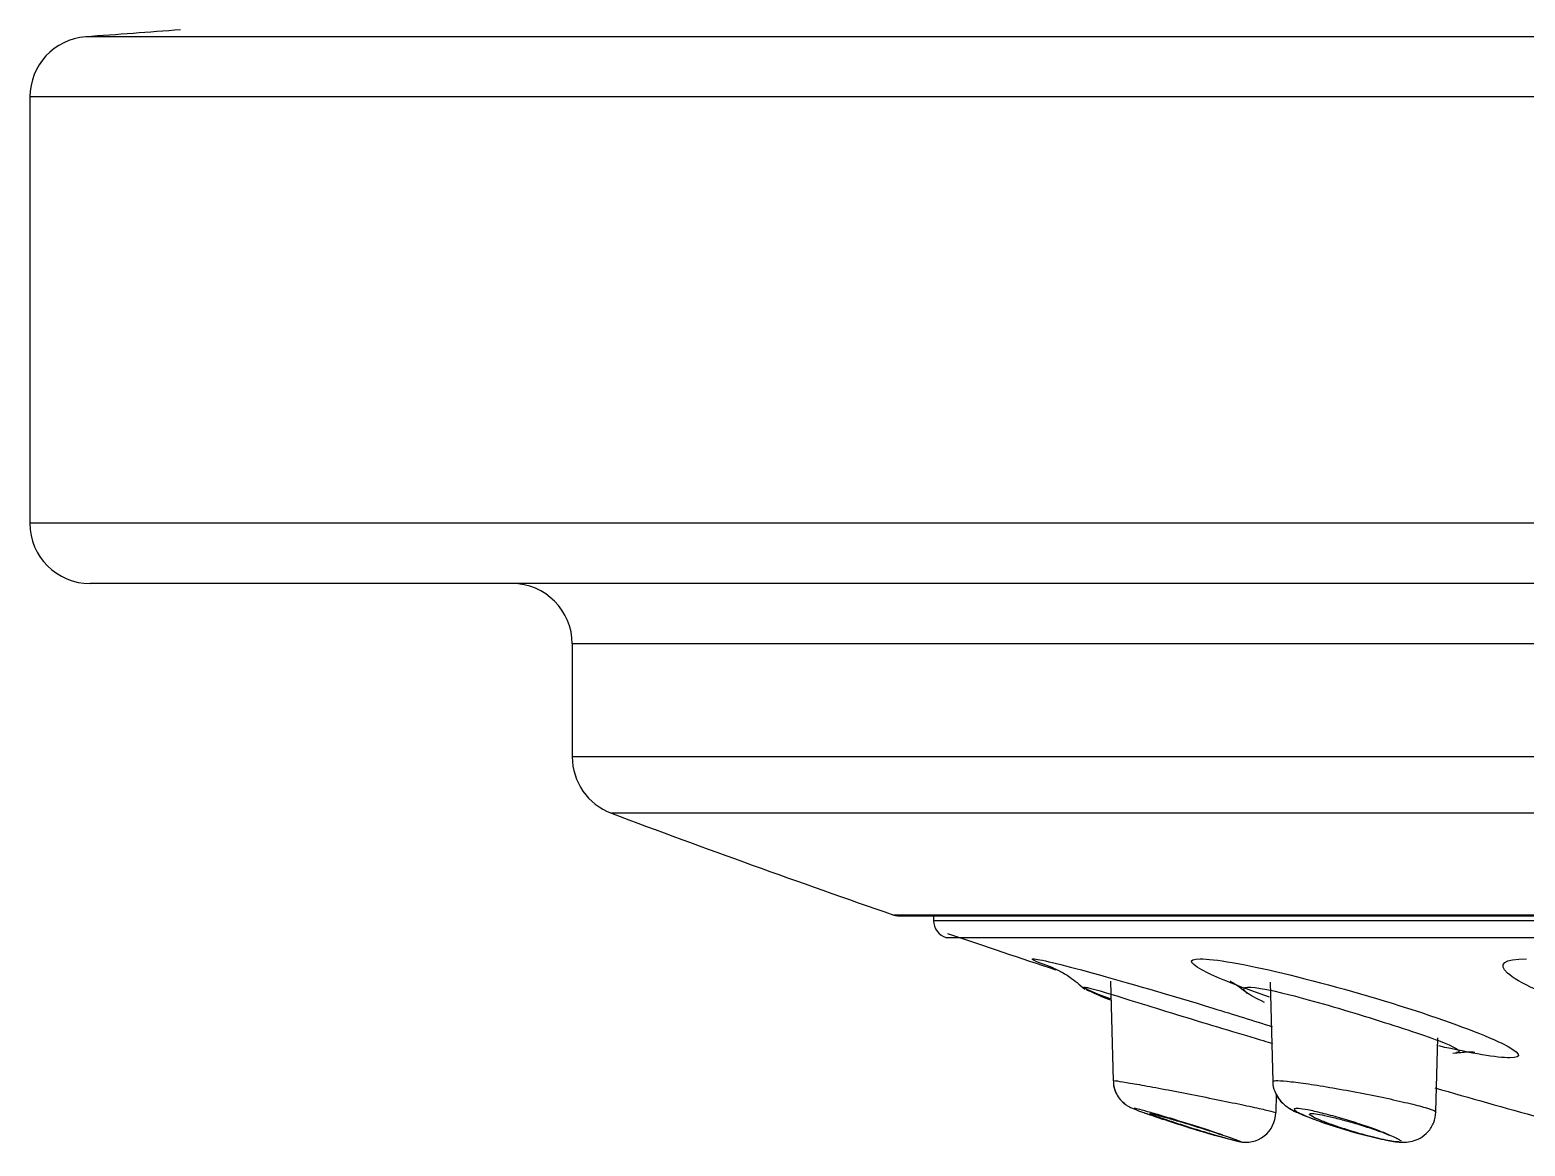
# Model space of a CAD drawing. Header units: millimetres. Extents: x -60 to 7633, y -2614 to 2146.
# Drawn here: x 2887.24 to 2912.05, y 1868.45 to 1886.97 of the extents above; entities that cross this region are included whole.
import ezdxf

# ---------------------------------------------------------------- set-up
doc = ezdxf.new("R2010")
doc.units = ezdxf.units.MM
doc.layers.get('0').update_dxf_attribs({"color": 250})

msp = doc.modelspace()

# ---------------------------------------------------------------- linework, layer by layer
at = {"linetype": 'Continuous'}
for p, q in [((3046.316, 1886.854), (2888.168, 1886.854)), ((3047.242, 1885.857), (2887.242, 1885.857)), ((2887.242, 1885.857), (2887.242, 1878.785)), ((3047.242, 1878.785), (2887.242, 1878.785)), ((3046.242, 1877.785), (2888.242, 1877.785)), ((3038.242, 1876.785), (2896.242, 1876.785)), ((2896.242, 1876.785), (2896.242, 1874.913)), ((3038.242, 1874.913), (2896.242, 1874.913)), ((3037.593, 1873.976), (2896.891, 1873.976)), ((3032.908, 1872.287), (2901.577, 1872.287)), ((2901.642, 1872.276), (3032.842, 1872.276)), ((2902.234, 1872.276), (2902.237, 1872.192)), ((3032.248, 1872.192), (2902.237, 1872.192)), ((2902.444, 1871.914), (3032.04, 1871.914)), ((2905.174, 1871.19), (2905.217, 1869.536)), ((2907.826, 1871.173), (2907.869, 1869.525)), ((2910.573, 1869.022), (2910.606, 1870.252)), ((2905.217, 1869.536), (2905.217, 1869.536)), ((2907.922, 1869.011), (2907.93, 1869.308)), ((2907.922, 1869.01), (2907.922, 1869.011)), ((2910.573, 1869.022), (2910.573, 1869.022))]:
    msp.add_line(p, q, dxfattribs=at)
for centre, radius, start, end in [((2967.242, 821.618), 1068.167, 94.160706, 94.245364), ((2888.242, 1885.857), 1, 94.2454, 180), ((2888.242, 1878.785), 1, 180, 270), ((2895.242, 1876.785), 1, 0, 90), ((2897.242, 1874.913), 1, 180, 249.462), ((2967.242, 2061.758), 200.528, 249.46198, 250.88509), ((2901.642, 1872.476), 0.2, 250.8851, 270), ((2902.537, 1872.199), 0.3, 181.5, 252.0728), ((2910.897, 1883.694), 15.568, 250.4517, 252.8207), ((2907.42, 1869.013), 0.496, 256.3523, 359.5452), ((2911.339, 1876.326), 7.932, 247.2848, 258.0423), ((2910.262, 1880.704), 12.528, 251.5563, 256.3366)]:
    msp.add_arc(centre, radius, start, end, dxfattribs=at)
for points in [[(2902.467, 1871.983), (2903.098, 1871.769), (2903.691, 1871.57), (2904.265, 1871.379)], [(2904.208, 1871.414), (2903.948, 1871.508), (2903.833, 1871.561), (2903.893, 1871.561)], [(2905.168, 1870.895), (2904.926, 1870.986), (2904.771, 1871.054), (2904.739, 1871.08)], [(2907.73, 1870.837), (2907.587, 1870.902), (2907.486, 1870.959), (2907.432, 1871.003)], [(2910.557, 1869.42), (2911.718, 1869.086), (2912.894, 1868.762), (2914.065, 1868.454)]]:
    msp.add_open_spline(points, degree=3, dxfattribs=at)
for points, knots in [([(2903.893, 1871.561), (2903.971, 1871.561), (2904.338, 1871.473), (2905.439, 1871.171), (2906.174, 1870.957), (2907.217, 1870.637), (2907.552, 1870.533), (2907.856, 1870.435)], [0, 0, 0, 0, 0.401852, 0.401852, 0.803704, 0.803704, 1, 1, 1, 1]), ([(2907.814, 1870.923), (2907.38, 1871.073), (2907.022, 1871.213), (2906.484, 1871.473), (2906.431, 1871.561), (2906.662, 1871.561)], [0, 0, 0, 0, 0.417464, 0.417464, 1, 1, 1, 1]), ([(2906.662, 1871.561), (2906.892, 1871.561), (2907.396, 1871.473), (2908.667, 1871.171), (2909.433, 1870.957), (2910.775, 1870.528), (2911.349, 1870.314), (2911.983, 1870.006), (2912.03, 1869.918), (2911.597, 1869.918), (2911.168, 1869.99), (2910.621, 1870.115)], [0, 0, 0, 0, 0.204089, 0.204089, 0.408179, 0.408179, 0.612268, 0.612268, 0.816357, 0.816357, 1, 1, 1, 1]), ([(2913.02, 1870.737), (2913.016, 1870.738), (2913.012, 1870.739), (2912.39, 1870.958), (2911.936, 1871.17), (2911.593, 1871.473), (2911.705, 1871.561), (2912.078, 1871.561)], [0, 0, 0, 0, 0.003198, 0.003198, 0.501599, 0.501599, 1, 1, 1, 1]), ([(2904.19, 1871.425), (2904.19, 1871.425), (2904.194, 1871.423), (2904.226, 1871.41), (2904.333, 1871.357), (2904.525, 1871.25), (2904.656, 1871.135), (2904.746, 1871.055)], [0, 0, 0, 0, 0.077438, 0.279352, 0.444522, 0.675858, 1, 1, 1, 1]), ([(2904.739, 1871.08), (2904.737, 1871.081), (2904.735, 1871.082), (2904.712, 1871.109), (2904.893, 1871.062), (2905.539, 1870.865), (2905.987, 1870.723), (2906.897, 1870.446), (2907.364, 1870.308), (2907.764, 1870.187), (2907.816, 1870.172), (2907.864, 1870.157)], [0, 0, 0, 0, 0.014259, 0.014259, 0.326437, 0.326437, 0.638615, 0.638615, 0.950793, 0.950793, 1, 1, 1, 1]), ([(2904.741, 1871.079), (2904.765, 1871.06), (2904.85, 1871.02), (2905.043, 1870.943), (2905.101, 1870.92), (2905.165, 1870.896)], [0, 0, 0, 0, 0.731906, 0.731906, 1, 1, 1, 1]), ([(2904.763, 1871.062), (2904.767, 1871.059), (2904.797, 1871.038), (2904.876, 1871.002), (2905.029, 1870.936), (2905.163, 1870.883), (2905.176, 1870.878)], [0, 0, 0, 0, 0.037871, 0.333752, 0.940104, 1, 1, 1, 1]), ([(2907.158, 1871.192), (2907.158, 1871.192), (2907.164, 1871.188), (2907.215, 1871.159), (2907.33, 1871.088), (2907.41, 1871.015), (2907.443, 1870.985)], [0, 0, 0, 0, 0.150072, 0.467167, 0.813447, 1, 1, 1, 1]), ([(2907.432, 1871.003), (2907.382, 1871.043), (2907.373, 1871.071), (2907.487, 1871.109), (2907.764, 1871.062), (2908.538, 1870.865), (2909.018, 1870.723), (2909.917, 1870.446), (2910.34, 1870.308), (2910.889, 1870.099), (2911.014, 1870.027), (2910.931, 1870.006), (2910.924, 1870.005), (2910.916, 1870.004)], [0, 0, 0, 0, 0.105461, 0.105461, 0.324781, 0.324781, 0.544102, 0.544102, 0.763422, 0.763422, 0.982743, 0.982743, 1, 1, 1, 1]), ([(2910.857, 1869.996), (2910.952, 1870.006), (2911.088, 1870.02), (2911.203, 1870.016), (2911.222, 1870.014), (2911.222, 1870.014), (2911.222, 1870.014)], [0, 0, 0, 0, 0.4143103, 0.7042309, 0.9929995, 1, 1, 1, 1]), ([(2905.217, 1869.539), (2905.217, 1869.541), (2905.231, 1869.541), (2905.259, 1869.538), (2905.295, 1869.534), (2905.356, 1869.524), (2905.437, 1869.511), (2905.519, 1869.497), (2905.622, 1869.479), (2905.739, 1869.458), (2905.857, 1869.437), (2905.992, 1869.411), (2906.133, 1869.385), (2906.277, 1869.357), (2906.431, 1869.328), (2906.583, 1869.298), (2906.736, 1869.267), (2906.892, 1869.236), (2907.036, 1869.207), (2907.181, 1869.177), (2907.319, 1869.149), (2907.438, 1869.123), (2907.555, 1869.098), (2907.658, 1869.076), (2907.736, 1869.058), (2907.813, 1869.04), (2907.869, 1869.026), (2907.897, 1869.017), (2907.913, 1869.013), (2907.922, 1869.009), (2907.922, 1869.007)], [0, 0, 0, 0, 0.078707, 0.078707, 0.078707, 0.182957, 0.182957, 0.182957, 0.287721, 0.287721, 0.287721, 0.394092, 0.394092, 0.394092, 0.502493, 0.502493, 0.502493, 0.612482, 0.612482, 0.612482, 0.722898, 0.722898, 0.722898, 0.832353, 0.832353, 0.832353, 0.9399, 0.9399, 0.9399, 1, 1, 1, 1]), ([(2905.224, 1869.537), (2905.222, 1869.518), (2905.217, 1869.458), (2905.253, 1869.354), (2905.313, 1869.25), (2905.382, 1869.177), (2905.444, 1869.13), (2905.491, 1869.103), (2905.534, 1869.082), (2905.591, 1869.059), (2905.646, 1869.038), (2905.688, 1869.023)], [0, 0, 0, 0, 0.052141, 0.198813, 0.322623, 0.427672, 0.512802, 0.577738, 0.646592, 0.774697, 1, 1, 1, 1]), ([(2905.224, 1869.536), (2905.224, 1869.505), (2905.223, 1869.435), (2905.266, 1869.326), (2905.33, 1869.23), (2905.389, 1869.172), (2905.423, 1869.147), (2905.432, 1869.14)], [0, 0, 0, 0, 0.179579, 0.468401, 0.713526, 0.918905, 1, 1, 1, 1]), ([(2907.871, 1869.526), (2907.87, 1869.522), (2907.862, 1869.469), (2907.895, 1869.366), (2907.954, 1869.248), (2908.031, 1869.161), (2908.109, 1869.1), (2908.186, 1869.053), (2908.241, 1869.026), (2908.276, 1869.01)], [0, 0, 0, 0, 0.015095, 0.199826, 0.358086, 0.501238, 0.63797, 0.798506, 1, 1, 1, 1]), ([(2907.869, 1869.527), (2907.869, 1869.535), (2907.885, 1869.539), (2907.918, 1869.54), (2907.957, 1869.542), (2908.022, 1869.538), (2908.106, 1869.53), (2908.19, 1869.521), (2908.296, 1869.508), (2908.414, 1869.491), (2908.534, 1869.474), (2908.67, 1869.452), (2908.811, 1869.428), (2908.955, 1869.404), (2909.108, 1869.377), (2909.258, 1869.348), (2909.411, 1869.319), (2909.564, 1869.288), (2909.707, 1869.258), (2909.851, 1869.228), (2909.987, 1869.197), (2910.104, 1869.169), (2910.221, 1869.141), (2910.322, 1869.115), (2910.398, 1869.092), (2910.474, 1869.07), (2910.527, 1869.051), (2910.553, 1869.037), (2910.567, 1869.03), (2910.573, 1869.024), (2910.573, 1869.019)], [0, 0, 0, 0, 0.085787, 0.085787, 0.085787, 0.190284, 0.190284, 0.190284, 0.294531, 0.294531, 0.294531, 0.399825, 0.399825, 0.399825, 0.50701, 0.50701, 0.50701, 0.616137, 0.616137, 0.616137, 0.726415, 0.726415, 0.726415, 0.836505, 0.836505, 0.836505, 0.945135, 0.945135, 0.945135, 1, 1, 1, 1]), ([(2907.036, 1868.637), (2906.988, 1868.653), (2906.935, 1868.671), (2906.877, 1868.69), (2906.796, 1868.717), (2906.705, 1868.747), (2906.612, 1868.777), (2906.515, 1868.808), (2906.414, 1868.839), (2906.315, 1868.87), (2906.216, 1868.9), (2906.117, 1868.93), (2906.027, 1868.957), (2905.938, 1868.983), (2905.856, 1869.006), (2905.788, 1869.025), (2905.723, 1869.043), (2905.669, 1869.057), (2905.631, 1869.066), (2905.595, 1869.074), (2905.573, 1869.078), (2905.568, 1869.077), (2905.562, 1869.076), (2905.571, 1869.07), (2905.595, 1869.059), (2905.618, 1869.049), (2905.657, 1869.035), (2905.706, 1869.017), (2905.734, 1869.007), (2905.766, 1868.995), (2905.801, 1868.983), (2905.869, 1868.96), (2905.951, 1868.932), (2906.038, 1868.903), (2906.12, 1868.877), (2906.208, 1868.848), (2906.298, 1868.82)], [0, 0, 0, 0, 0.063553, 0.063553, 0.063553, 0.153979, 0.153979, 0.153979, 0.247736, 0.247736, 0.247736, 0.342636, 0.342636, 0.342636, 0.435733, 0.435733, 0.435733, 0.52487, 0.52487, 0.52487, 0.609909, 0.609909, 0.609909, 0.692599, 0.692599, 0.692599, 0.775487, 0.775487, 0.775487, 0.821927, 0.821927, 0.821927, 0.914295, 0.914295, 0.914295, 1, 1, 1, 1]), ([(2907.926, 1869.304), (2907.933, 1869.293), (2907.959, 1869.247), (2908.013, 1869.179), (2908.089, 1869.113), (2908.179, 1869.056), (2908.244, 1869.024), (2908.291, 1869.003)], [0, 0, 0, 0, 0.064081, 0.255268, 0.433987, 0.637636, 1, 1, 1, 1]), ([(2909.804, 1868.637), (2909.788, 1868.644), (2909.772, 1868.651), (2909.754, 1868.659), (2909.695, 1868.683), (2909.624, 1868.711), (2909.545, 1868.74), (2909.463, 1868.769), (2909.37, 1868.801), (2909.275, 1868.831), (2909.178, 1868.862), (2909.075, 1868.894), (2908.975, 1868.922), (2908.875, 1868.951), (2908.776, 1868.978), (2908.686, 1869), (2908.599, 1869.022), (2908.517, 1869.04), (2908.45, 1869.053), (2908.386, 1869.065), (2908.332, 1869.073), (2908.294, 1869.076), (2908.258, 1869.079), (2908.235, 1869.077), (2908.227, 1869.07), (2908.22, 1869.063), (2908.227, 1869.052), (2908.248, 1869.037), (2908.27, 1869.022), (2908.307, 1869.003), (2908.355, 1868.981)], [0, 0, 0, 0, 0.032918, 0.032918, 0.032918, 0.140524, 0.140524, 0.140524, 0.252723, 0.252723, 0.252723, 0.367601, 0.367601, 0.367601, 0.481774, 0.481774, 0.481774, 0.591988, 0.591988, 0.591988, 0.696977, 0.696977, 0.696977, 0.798038, 0.798038, 0.798038, 0.898035, 0.898035, 0.898035, 1, 1, 1, 1]), ([(2906.899, 1868.637), (2906.893, 1868.639), (2906.887, 1868.64), (2906.881, 1868.642), (2906.802, 1868.666), (2906.718, 1868.691), (2906.633, 1868.717), (2906.546, 1868.744), (2906.456, 1868.772), (2906.372, 1868.799), (2906.287, 1868.827), (2906.204, 1868.854), (2906.132, 1868.878), (2906.061, 1868.902), (2905.998, 1868.924), (2905.949, 1868.941), (2905.901, 1868.958), (2905.866, 1868.972), (2905.846, 1868.981), (2905.827, 1868.99), (2905.821, 1868.994), (2905.83, 1868.995), (2905.838, 1868.995), (2905.86, 1868.99), (2905.893, 1868.982), (2905.927, 1868.974), (2905.972, 1868.962), (2906.027, 1868.947), (2906.082, 1868.932), (2906.148, 1868.913), (2906.219, 1868.892), (2906.293, 1868.871), (2906.375, 1868.846), (2906.457, 1868.821), (2906.543, 1868.795), (2906.632, 1868.767), (2906.717, 1868.74), (2906.805, 1868.713), (2906.891, 1868.685), (2906.968, 1868.659), (2906.991, 1868.652), (2907.014, 1868.644), (2907.036, 1868.637)], [0, 0, 0, 0, 0.00631, 0.00631, 0.00631, 0.087366, 0.087366, 0.087366, 0.171581, 0.171581, 0.171581, 0.257165, 0.257165, 0.257165, 0.341488, 0.341488, 0.341488, 0.422431, 0.422431, 0.422431, 0.499593, 0.499593, 0.499593, 0.574356, 0.574356, 0.574356, 0.648973, 0.648973, 0.648973, 0.725579, 0.725579, 0.725579, 0.805522, 0.805522, 0.805522, 0.888893, 0.888893, 0.888893, 0.974307, 0.974307, 0.974307, 1, 1, 1, 1]), ([(2908.355, 1868.981), (2908.383, 1868.968), (2908.415, 1868.955), (2908.451, 1868.94), (2908.519, 1868.913), (2908.601, 1868.882), (2908.689, 1868.852), (2908.777, 1868.821), (2908.875, 1868.789), (2908.973, 1868.759), (2909.073, 1868.728), (2909.176, 1868.697), (2909.275, 1868.67), (2909.317, 1868.658), (2909.359, 1868.647), (2909.4, 1868.637)], [0, 0, 0, 0, 0.130955, 0.130955, 0.130955, 0.3833745, 0.3833745, 0.3833745, 0.6355747, 0.6355747, 0.6355747, 0.8907103, 0.8907103, 0.8907103, 1, 1, 1, 1]), ([(2909.4, 1868.637), (2909.382, 1868.642), (2909.365, 1868.646), (2909.348, 1868.651), (2909.263, 1868.675), (2909.176, 1868.701), (2909.092, 1868.728), (2909.006, 1868.755), (2908.921, 1868.783), (2908.846, 1868.81), (2908.769, 1868.837), (2908.7, 1868.864), (2908.643, 1868.887), (2908.588, 1868.91), (2908.544, 1868.931), (2908.516, 1868.948), (2908.488, 1868.964), (2908.475, 1868.977), (2908.477, 1868.984), (2908.479, 1868.992), (2908.495, 1868.995), (2908.524, 1868.994), (2908.552, 1868.993), (2908.593, 1868.988), (2908.644, 1868.979), (2908.695, 1868.97), (2908.756, 1868.957), (2908.823, 1868.941), (2908.893, 1868.925), (2908.97, 1868.905), (2909.048, 1868.884), (2909.13, 1868.861), (2909.217, 1868.837), (2909.3, 1868.811), (2909.387, 1868.784), (2909.474, 1868.756), (2909.553, 1868.729), (2909.634, 1868.702), (2909.709, 1868.674), (2909.772, 1868.649), (2909.783, 1868.645), (2909.794, 1868.641), (2909.804, 1868.637)], [0, 0, 0, 0, 0.016711, 0.016711, 0.016711, 0.098235, 0.098235, 0.098235, 0.182763, 0.182763, 0.182763, 0.268338, 0.268338, 0.268338, 0.352314, 0.352314, 0.352314, 0.432743, 0.432743, 0.432743, 0.509484, 0.509484, 0.509484, 0.584096, 0.584096, 0.584096, 0.658866, 0.658866, 0.658866, 0.735859, 0.735859, 0.735859, 0.816279, 0.816279, 0.816279, 0.900031, 0.900031, 0.900031, 0.985545, 0.985545, 0.985545, 1, 1, 1, 1]), ([(2909.696, 1868.567), (2909.737, 1868.557), (2909.873, 1868.528), (2909.991, 1868.511), (2910.18, 1868.53), (2910.32, 1868.584), (2910.451, 1868.686), (2910.55, 1868.842), (2910.565, 1868.954), (2910.572, 1869.019)], [0, 0, 0, 0, 0.104086, 0.386537, 0.498689, 0.606385, 0.731804, 0.868055, 1, 1, 1, 1]), ([(2906.298, 1868.82), (2906.305, 1868.818), (2906.312, 1868.815), (2906.318, 1868.813), (2906.417, 1868.782), (2906.52, 1868.75), (2906.617, 1868.721), (2906.715, 1868.691), (2906.81, 1868.663), (2906.895, 1868.638), (2906.896, 1868.638), (2906.898, 1868.637), (2906.899, 1868.637)], [0, 0, 0, 0, 0.033029, 0.033029, 0.033029, 0.51172, 0.51172, 0.51172, 0.991671, 0.991671, 0.991671, 1, 1, 1, 1]), ([(2907.036, 1868.637), (2907.14, 1868.602), (2907.224, 1868.574), (2907.331, 1868.536), (2907.353, 1868.525), (2907.325, 1868.525), (2907.276, 1868.535), (2907.122, 1868.574), (2907.017, 1868.602), (2906.899, 1868.637)], [0, 0, 0, 0, 0.25, 0.25, 0.5, 0.5, 0.75, 0.75, 1, 1, 1, 1]), ([(2909.965, 1868.525), (2909.963, 1868.525), (2909.96, 1868.525), (2909.916, 1868.525), (2909.841, 1868.535), (2909.646, 1868.574), (2909.526, 1868.602), (2909.4, 1868.637)], [0, 0, 0, 0, 0.031491, 0.031491, 0.515745, 0.515745, 1, 1, 1, 1]), ([(2909.804, 1868.637), (2909.89, 1868.602), (2909.95, 1868.574), (2909.989, 1868.547), (2909.994, 1868.541), (2909.994, 1868.536)], [0, 0, 0, 0, 0.716507, 0.716507, 1, 1, 1, 1])]:
    msp.add_open_spline(points, degree=3, knots=knots, dxfattribs=at)

doc.saveas('drawing.dxf')
